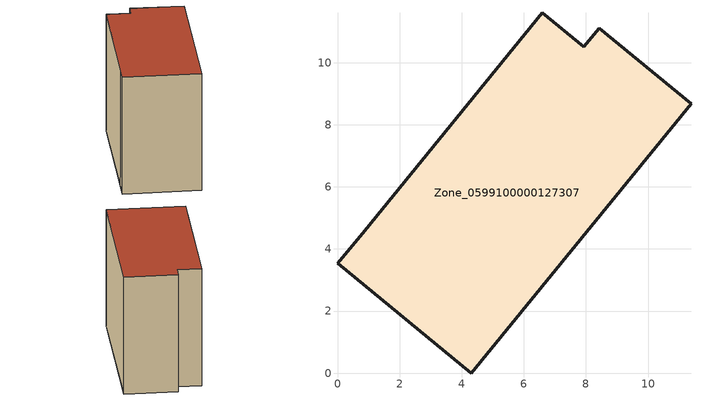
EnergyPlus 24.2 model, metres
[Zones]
Zone_0599100000127307
 floor ground (C_G): 0.87,4.59 6.6,11.6 7.93,10.51 8.43,11.11 11.38,8.68 4.32,0 0,3.54 z0
 wall outside (C_F): 4.32,0 11.38,8.68 8.43,11.11 7.93,10.51 6.6,11.6 0.87,4.59 0,3.54 4.32,0 z0:9.01
 roof outside (C_R): 6.6,11.6 0.87,4.59 0,3.54 4.32,0 11.38,8.68 8.43,11.11 7.93,10.51 z9.01
[BUILDING]
Pand.0599100000127307: North Axis=0; Terrain=City; Loads Convergence Tolerance Value=0.04; Temperature Convergence Tolerance Value=0.4; Solar Distribution=FullExterior; Maximum Number of Warmup Days=25; Minimum Number of Warmup Days=1
[Site:Location]
Rotterdam.The.Hague.AP_ZH_NLD Design_Conditions: Latitude=51.96; Longitude=4.45; Time Zone=1; Elevation=-4.5
[SITE:GROUNDTEMPERATURE:BUILDINGSURFACE]
18, 18, 18, 18, 18, 18, 18, 18, 18, 18, 18, 18
[MATERIAL] Thermal Absorptance=0.9; Solar Absorptance=0.7; Visible Absorptance=0.7
Name | Roughness | Thickness | Conductivity | Density | Specific Heat
G.TI.1946 | MediumSmooth | 0.15 | 1 | 540 | 1210
F.TI.1946 | Rough | 0.3 | 0.857143 | 1920 | 840
R.TI.1946 | MediumRough | 0.2 | 0.1 | 1500 | 1000
[CONSTRUCTION]
C_G: G.TI.1946
C_F: F.TI.1946
C_R: R.TI.1946
[ZONE]
Zone_0599100000127307: Type=1; Multiplier=1; Ceiling Height=Autocalculate; Volume=Autocalculate; Floor Area=autocalculate; Part of Total Floor Area=Yes
[ZONEINFILTRATION:DESIGNFLOWRATE]
Infil_Zone_0599100000127307: Zone or ZoneList or Space or SpaceList=Zone_0599100000127307; Schedule=AlwaysOn; Design Flow Rate Calculation Method=Flow/Area; Flow Rate per Floor Area=0.003; Constant Term Coefficient=1; Temperature Term Coefficient=0; Velocity Term Coefficient=0; Velocity Squared Term Coefficient=0
[HVACTEMPLATE:ZONE:IDEALLOADSAIRSYSTEM]
Zone_0599100000127307: Maximum Heating Supply Air Temperature=50; Minimum Cooling Supply Air Temperature=13; Maximum Heating Supply Air Humidity Ratio=0.0156; Minimum Cooling Supply Air Humidity Ratio=0.0077; Heating Limit=NoLimit; Cooling Limit=NoLimit; Dehumidification Control Type=ConstantSensibleHeatRatio; Cooling Sensible Heat Ratio=0.7; Dehumidification Setpoint=60; Humidification Control Type=None; Humidification Setpoint=30; Outdoor Air Method=None; Outdoor Air Flow Rate per Person=0.00944; Outdoor Air Flow Rate per Zone Floor Area=0; Outdoor Air Flow Rate per Zone=0; Demand Controlled Ventilation Type=None; Outdoor Air Economizer Type=NoEconomizer; Heat Recovery Type=None; Sensible Heat Recovery Effectiveness=0.7; Latent Heat Recovery Effectiveness=0.65
[ZONECONTROL:THERMOSTAT]
ThermostatControl_Zone_0599100000127307: Zone or ZoneList=Zone_0599100000127307; Control Type Schedule=DualSetpointControlType; Control 1=Thermostat_Zone_0599100000127307; Temperature Difference Between Cutout And Setpoint=0
[THERMOSTATSETPOINT:DUALSETPOINT]
Thermostat_Zone_0599100000127307: Heating Setpoint Temperature Schedule=HeatingSetpoint_Zone_0599100000127307; Cooling Setpoint Temperature Schedule=CoolingSetpoint_Zone_0599100000127307
[SCHEDULE:COMPACT]
HeatingSetpoint_Zone_0599100000127307: Through: 12/31, For: AllDays, Until: 24:00, 21
CoolingSetpoint_Zone_0599100000127307: Through: 12/31, For: AllDays, Until: 24:00, 24
DualSetpointControlType: Through: 12/31, For: AllDays, Until: 24:00, 4
AlwaysOn: Through: 12/31, For: AllDays, Until: 24:00, 1
